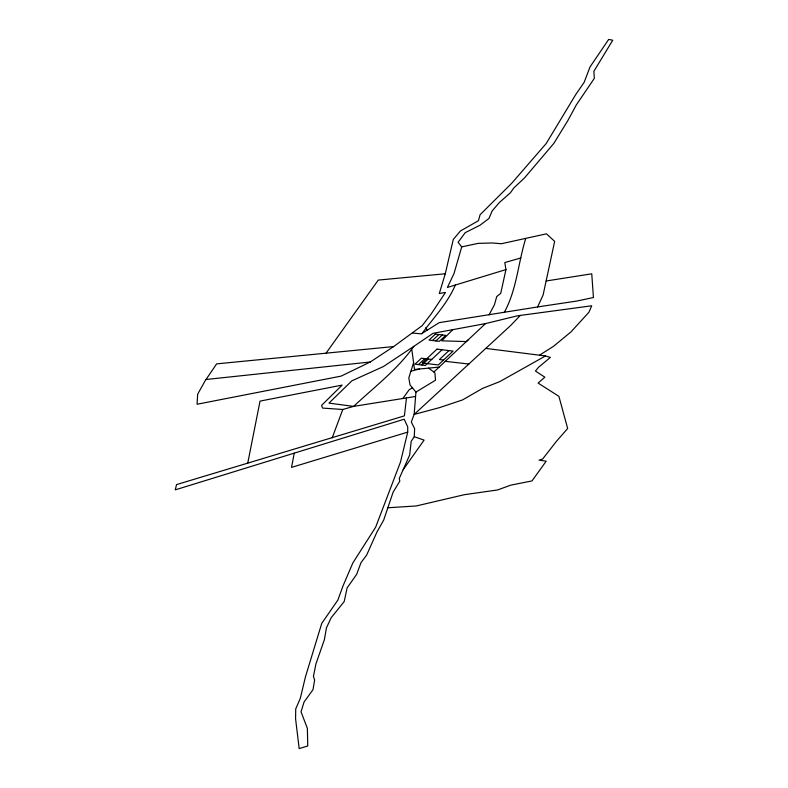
<?xml version="1.0" encoding="UTF-8"?>
<svg xmlns="http://www.w3.org/2000/svg" width="788" height="788" viewBox="0 0 788 788"><rect width="100%" height="100%" fill="white"/><g stroke="black" fill="none" stroke-linecap="round" stroke-linejoin="round"><path stroke-width="1.18" d="M413.601 362.726L408.824 377.856L409.996 384.889L415.946 392.069L414.143 414.439L411.297 422.013L414.646 428.692L414.261 436.68L411.208 441.29L409.652 455.05L399.26 478.483L399.831 481.104L393.114 492.165L383.677 520.11L377.019 531.88L366.666 555.057L361.032 562.593L356.649 574.354L347.134 587.878L344.198 601.579L331.216 617.664L326.439 627.849L324.39 639.689L315.978 663.742L313.427 676.409L314.629 680.034L312.984 689.707L304.089 701.95L301.036 711.81L307.369 728.388L307.753 745.98L299.174 748.6L295.579 718.823L295.727 708.904L300.297 698.395L305.498 676.665L321.76 623.338L337.845 600.101L343.016 585.908L352.817 562.996L375.659 527.182L400.481 462.054L407.711 432.119L407.721 426.86L404.185 419.216L175.261 489.86L176.542 484.6L404.421 415.857L406.45 397.94M294.239 453.149L291.54 467.382L407.711 432.119M247.718 463.245L260.04 401.102L342.15 385.096L321.573 405.377L322.558 408.076L342.77 409.484L353.605 406.381L415.138 396.541M422.013 333.452L439.271 322.637L537.603 306.956L543.099 295.037L554.663 241.345L546.448 233.829L501.296 243.748L492.608 242.97L478.188 243.364L461.709 246.89L454.016 273.564L447.397 287.453L505.935 269.604L504.822 262.562L520.848 257.932M505.935 269.604L500.735 293.363L496.736 296.534L494.47 304.68L489.053 314.875M393.636 346.572L216.651 363.869L205.116 380.821L197.66 394.246L197.079 404.244L341.155 376.103L370.301 361.988L393.636 346.572L422.122 325.7L431.036 314.166L445.486 292.437L439.3 293.491L445.279 273.781L453.277 239.444L460.389 230.992L478.434 220.719L480.089 214.72L511.51 183.496L546.192 143.534L575.792 94.462L584.164 82.326L590.005 66.97L608.691 39.4L612.739 40.227L593.866 71.324L594.329 78.337L576.235 105.06L567.862 120.564L553.826 143.396L524.601 177.832L513.717 188.076L510.486 192.686L499.237 202.664L492.204 210.859L488.954 218.483L479.922 225.279L465.225 232.657L458.094 242.29L461.709 246.89M525.635 238.833C518.011 263.35 516.79 289.787 504.202 312.521M332.162 437.921L342.77 409.484M455.365 285C447.476 303.469 433.351 318.007 421.738 333.885L412.784 333.078M413.808 346.365L383.441 366.528L351.901 380.811L328.951 403.131L353.605 406.381C374.28 387.075 397.546 369.454 413.808 346.365L433.045 333.314L485.497 323.602L517.489 315.801L591.709 305.783L588.951 312.225L571.014 331.876L553.54 346.296L539.485 355.201M403.131 469.746L424.072 440.128L414.261 436.68M326.055 353.172L378.26 280.085L445.279 273.781M402.845 398.511L409.179 389.705L412.626 387.755M520.297 315.417L510.929 325.227L414.143 414.439L439.448 407.652L462.507 399.93L482.699 388.336L499.671 381.668L545.493 355.959L550.379 357.407L538.568 367.257L535.446 371.03L544.843 377.186L538.096 383.086L558.889 396.305L567.665 428.505L556.328 441.467L542.627 459.04L539.061 460.133L546.212 461.177L531.989 480.926L510.772 485.162L497.543 489.959L464.418 494.687L416.261 505.965L387.844 507.767M452.726 329.67L441.743 340.84L466.368 341.568L468.574 339.49M432.464 340.505L438.827 334.536M435.912 340.918L442.275 334.959M418.458 364.588L424.821 358.619M421.905 365.002L428.268 359.042M442.068 349.754L425.353 365.425L415.01 364.164L421.373 358.205L431.716 359.456M448.953 350.591L439.418 359.535L443.555 360.047M428.544 368.124L433.902 372.005L485.497 323.602M415.946 392.069L435.488 380.23L434.956 373L433.902 372.005M411.09 371.138L419.482 368.991M546.212 280.981L591.758 273.81L593.433 297.519L576.836 301.036L537.603 306.956M206.023 379.501L370.301 361.988M439.133 367.1L414.518 369.474L411.878 349.99M445.289 361.337L468.909 364.026M485.822 348.404L545.493 355.959M425.934 327.424L427.017 330.083M435.38 334.112L429.017 340.081L439.359 341.342L445.722 335.373L435.38 334.112M436.985 349.133L422.201 363.002L438.305 364.962L453.09 351.093L436.985 349.133"/></g></svg>
